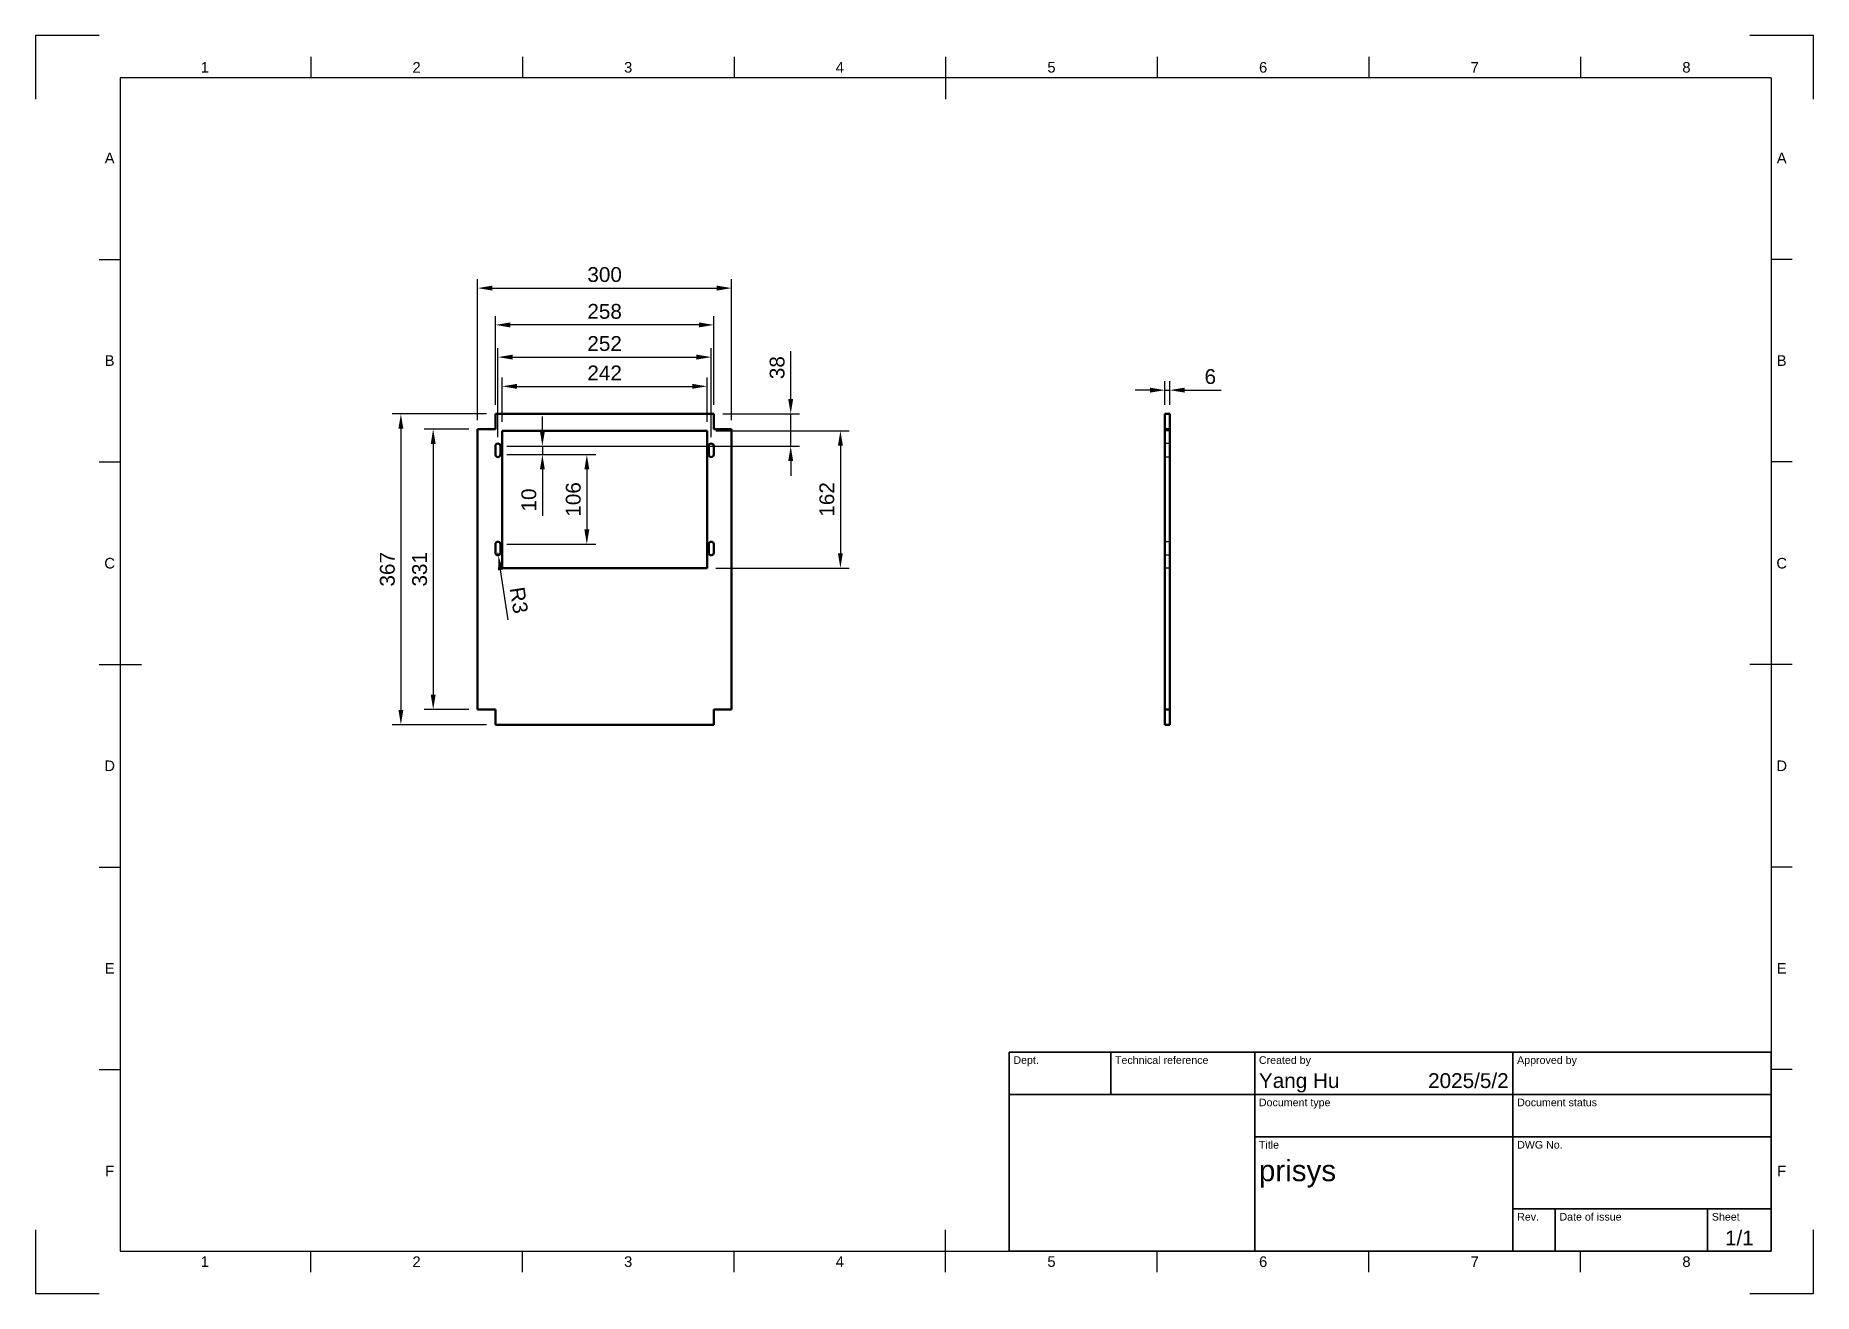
# Model space of a CAD drawing. Header units: millimetres. Extents: x 0 to 420, y 0 to 297.
import ezdxf
from ezdxf.enums import TextEntityAlignment as Align

# ---------------------------------------------------------------- set-up
doc = ezdxf.new("R2010")
doc.units = ezdxf.units.MM
doc.header["$LTSCALE"] = 0.75
doc.linetypes.add('HIDDEN2', pattern=[4.7625, 3.175, -1.5875])
for name, color, linetype, lineweight in [('BORDER', 7, 'Continuous', 25), ('FD_Dimensions', 7, 'Continuous', 25), ('Hidden', 7, 'HIDDEN2', 25), ('TITLEBLOCK', 7, 'Continuous', 35), ('Visible', 7, 'Continuous', 50)]:
    doc.layers.add(name, color=color, linetype=linetype, lineweight=lineweight)
doc.styles.add('FusionTitle', font='arial.ttf')
doc.styles.get("Standard").update_dxf_attribs({"font": 'arial.ttf'})
doc.dimstyles.new('Dim-ISO-25', dxfattribs={"dimtxt": 3.5, "dimasz": 3.5, "dimexe": 2.1, "dimexo": 2.1, "dimgap": 1.4, "dimtad": 1, "dimzin": 12, "dimdsep": 46, "dimtxsty": 'Standard', "dimcen": 0, "dimazin": 3, "dimtp": 0.1, "dimtm": 0.1, "dimtfac": 0.714286, "dimtmove": 0, "dimatfit": 3, "dimfxl": 1, "dimtzin": 12, "dimarcsym": 0})

# ---------------------------------------------------------------- blocks, each defined once
blk = doc.blocks.new('ISO_A3_SHEET')
at = {"layer": 'BORDER'}
for p, q in [((65, 292), (65, 287)), ((115, 292), (115, 287)), ((165, 292), (165, 287)), ((215, 292), (215, 282)), ((265, 292), (265, 287)), ((315, 292), (315, 287)), ((365, 292), (365, 287)), ((410, 287), (20, 287)), ((20, 287), (20, 10)), ((410, 287), (410, 10)), ((15, 244.16666), (20, 244.16666)), ((415, 244.16666), (410, 244.16666)), ((15, 196.33333), (20, 196.33333)), ((415, 196.33333), (410, 196.33333)), ((15, 148.5), (25, 148.5)), ((415, 148.5), (405, 148.5)), ((15, 100.66667), (20, 100.66667)), ((415, 100.66667), (410, 100.66667)), ((15, 52.83334), (20, 52.83334)), ((415, 52.83334), (410, 52.83334)), ((215, 5), (215, 15)), ((20, 10), (410, 10)), ((65, 5), (65, 10)), ((115, 5), (115, 10)), ((165, 5), (165, 10)), ((265, 5), (265, 10)), ((315, 5), (315, 10)), ((365, 5), (365, 10))]:
    blk.add_line(p, q, dxfattribs=at)
at = {"layer": 'Defpoints'}
for p, q in [((15, 297), (0, 297)), ((0, 297), (0, 282)), ((420, 297), (405, 297)), ((420, 282), (420, 297)), ((0, 15), (0, 0)), ((420, 0), (420, 15)), ((0, 0), (15, 0)), ((405, 0), (420, 0))]:
    blk.add_line(p, q, dxfattribs=at)
at = {"layer": 'BORDER', "style": 'FusionTitle'}
for s, p in [('1', (40, 289.5)), ('2', (90, 289.5)), ('3', (140, 289.5)), ('4', (190, 289.5)), ('5', (240, 289.5)), ('6', (290, 289.5)), ('7', (340, 289.5)), ('8', (390, 289.5)), ('A', (17.5, 268.08333)), ('A', (412.5, 268.08333)), ('B', (17.5, 220.25)), ('B', (412.5, 220.25)), ('C', (17.5, 172.41667)), ('C', (412.5, 172.41667)), ('D', (17.5, 124.58334)), ('D', (412.5, 124.58334)), ('E', (17.5, 76.75001)), ('E', (412.5, 76.75001)), ('F', (17.5, 28.91668)), ('F', (412.5, 28.91668)), ('1', (40, 7.5)), ('2', (90, 7.5)), ('3', (140, 7.5)), ('4', (190, 7.5)), ('5', (240, 7.5)), ('6', (290, 7.5)), ('7', (340, 7.5)), ('8', (390, 7.5))]:
    blk.add_text(s, height=2.5, dxfattribs=at).set_placement(p, align=Align.MIDDLE)
blk = doc.blocks.new('ISO_TITLEBLOCK')
at = {"layer": 'TITLEBLOCK'}
for p, q in [((0, 47), (-180, 47)), ((-180, 47), (-180, 0)), ((-156, 37), (-156, 47)), ((-122, 0), (-122, 47)), ((-61, 0), (-61, 47)), ((0, 0), (0, 47)), ((-180, 37), (0, 37)), ((-122, 27), (0, 27)), ((-61, 10), (0, 10)), ((-51, 0), (-51, 10)), ((-15, 0), (-15, 10)), ((-180, 0), (0, 0))]:
    blk.add_line(p, q, dxfattribs=at)
at = {"layer": 'TITLEBLOCK', "style": 'FusionTitle'}
for s, p in [('Dept.', (-179, 46)), ('Technical reference', (-155, 46)), ('Created by', (-121, 46)), ('Approved by', (-60, 46)), ('Document type', (-121, 36)), ('Document status', (-60, 36)), ('Title', (-121, 26)), ('DWG No.', (-60, 26)), ('Rev.', (-60, 9)), ('Date of issue', (-50, 9)), ('Sheet', (-14, 9))]:
    blk.add_text(s, height=1.8, dxfattribs=at).set_placement(p, align=Align.TOP_LEFT)
for tag, height, p in [('DEPT', 3.5, (-179, 42)), ('TECHNICAL_REFERENCE', 3.5, (-155, 42)), ('CREATED_BY', 3.5, (-121, 42)), ('APPROVED_BY', 3.5, (-60, 42)), ('DOCUMENT_TYPE', 3.5, (-121, 32)), ('DOCUMENT_STATUS', 3.5, (-60, 32)), ('TITLE_1', 5, (-121, 21.5)), ('TITLE_2', 5, (-121, 14)), ('TITLE_3', 5, (-121, 6.5)), ('DATE_OF_ISSUE', 3.5, (-50, 5))]:
    blk.add_attdef(tag, text='', height=height, dxfattribs=at).set_placement(p, align=Align.TOP_LEFT)
for tag, p in [('CREATED_DATE', (-62, 42)), ('APPROVED_DATE', (-0.99, 42))]:
    blk.add_attdef(tag, text='', height=3.5, dxfattribs=at).set_placement(p, align=Align.TOP_RIGHT)
for tag, height, p in [('DRAWING_NUMBER', 5, (-30.5, 19.75)), ('REV', 3.5, (-56, 4.85)), ('SHEET', 3.5, (-7.5, 4.85))]:
    blk.add_attdef(tag, text='', height=height, dxfattribs=at).set_placement(p, align=Align.TOP_CENTER)
blk = doc.blocks.new('*D17')
at = {"layer": 'Defpoints', "color": 0, "transparency": 16777216}
for p in [(158.631448, 214.179039), (110.231448, 203.679039), (158.631448, 203.679039)]:
    blk.add_point(p, dxfattribs=at)
at = {"layer": 'FD_Dimensions', "color": 0, "lineweight": -2, "transparency": 16777216}
for p, q in [((110.231448, 205.779039), (110.231448, 216.279039)), ((158.631448, 205.779039), (158.631448, 216.279039)), ((113.731448, 214.179039), (155.131448, 214.179039))]:
    blk.add_line(p, q, dxfattribs=at)
at = {"layer": 'FD_Dimensions', "color": 0, "transparency": 16777216}
for points in [[(113.731448, 214.762372), (113.731448, 213.595705), (110.231448, 214.179039)], [(155.131448, 214.762372), (155.131448, 213.595705), (158.631448, 214.179039)]]:
    blk.add_solid(points, dxfattribs=at)
at = {"layer": 'FD_Dimensions', "color": 0, "transparency": 16777216, "insert": (134.431448, 217.336201), "char_height": 3.5, "attachment_point": 5}
blk.add_mtext('242', dxfattribs=at)
blk = doc.blocks.new('*D18')
at = {"layer": 'Defpoints', "color": 0, "transparency": 16777216}
for p in [(159.631448, 221.079039), (109.231448, 200.079039), (159.631448, 200.079039)]:
    blk.add_point(p, dxfattribs=at)
at = {"layer": 'FD_Dimensions', "color": 0, "lineweight": -2, "transparency": 16777216}
for p, q in [((109.231448, 202.179039), (109.231448, 223.179039)), ((159.631448, 202.179039), (159.631448, 223.179039)), ((112.731448, 221.079039), (156.131448, 221.079039))]:
    blk.add_line(p, q, dxfattribs=at)
at = {"layer": 'FD_Dimensions', "color": 0, "transparency": 16777216}
for points in [[(112.731448, 221.662372), (112.731448, 220.495705), (109.231448, 221.079039)], [(156.131448, 221.662372), (156.131448, 220.495705), (159.631448, 221.079039)]]:
    blk.add_solid(points, dxfattribs=at)
at = {"layer": 'FD_Dimensions', "color": 0, "transparency": 16777216, "insert": (134.431448, 224.266044), "char_height": 3.5, "attachment_point": 5}
blk.add_mtext('252', dxfattribs=at)
blk = doc.blocks.new('*D19')
at = {"layer": 'Defpoints', "color": 0, "transparency": 16777216}
for p in [(108.631448, 228.679039), (108.631448, 207.679039), (160.231448, 207.679039)]:
    blk.add_point(p, dxfattribs=at)
at = {"layer": 'FD_Dimensions', "color": 0, "lineweight": -2, "transparency": 16777216}
for p, q in [((108.631448, 209.779039), (108.631448, 230.779039)), ((156.731448, 228.679039), (112.131448, 228.679039)), ((160.231448, 209.779039), (160.231448, 230.779039))]:
    blk.add_line(p, q, dxfattribs=at)
at = {"layer": 'FD_Dimensions', "color": 0, "transparency": 16777216}
for points in [[(112.131448, 229.262372), (112.131448, 228.095705), (108.631448, 228.679039)], [(156.731448, 229.262372), (156.731448, 228.095705), (160.231448, 228.679039)]]:
    blk.add_solid(points, dxfattribs=at)
at = {"layer": 'FD_Dimensions', "color": 0, "transparency": 16777216, "insert": (134.431448, 231.866044), "char_height": 3.5, "attachment_point": 5}
blk.add_mtext('258', dxfattribs=at)
blk = doc.blocks.new('*D20')
at = {"layer": 'Defpoints', "color": 0, "transparency": 16777216}
for p in [(164.431448, 237.369654), (104.431448, 204.079039), (164.431448, 204.079039)]:
    blk.add_point(p, dxfattribs=at)
at = {"layer": 'FD_Dimensions', "color": 0, "lineweight": -2, "transparency": 16777216}
for p, q in [((104.431448, 206.179039), (104.431448, 239.469654)), ((164.431448, 206.179039), (164.431448, 239.469654)), ((107.931448, 237.369654), (160.931448, 237.369654))]:
    blk.add_line(p, q, dxfattribs=at)
at = {"layer": 'FD_Dimensions', "color": 0, "transparency": 16777216}
for points in [[(107.931448, 237.952987), (107.931448, 236.78632), (104.431448, 237.369654)], [(160.931448, 237.952987), (160.931448, 236.78632), (164.431448, 237.369654)]]:
    blk.add_solid(points, dxfattribs=at)
at = {"layer": 'FD_Dimensions', "color": 0, "transparency": 16777216, "insert": (134.431448, 240.557853), "char_height": 3.5, "attachment_point": 5}
blk.add_mtext('300', dxfattribs=at)
blk = doc.blocks.new('*D21')
at = {"layer": 'Defpoints', "color": 0, "transparency": 16777216}
for p in [(104.431448, 204.079039), (93.931448, 137.879039), (104.431448, 137.879039)]:
    blk.add_point(p, dxfattribs=at)
at = {"layer": 'FD_Dimensions', "color": 0, "lineweight": -2, "transparency": 16777216}
for p, q in [((102.331448, 204.079039), (91.831448, 204.079039)), ((93.931448, 200.579039), (93.931448, 141.379039)), ((102.331448, 137.879039), (91.831448, 137.879039))]:
    blk.add_line(p, q, dxfattribs=at)
at = {"layer": 'FD_Dimensions', "color": 0, "transparency": 16777216}
for points in [[(93.348115, 200.579039), (94.514782, 200.579039), (93.931448, 204.079039)], [(93.348115, 141.379039), (94.514782, 141.379039), (93.931448, 137.879039)]]:
    blk.add_solid(points, dxfattribs=at)
at = {"layer": 'FD_Dimensions', "color": 0, "transparency": 16777216, "insert": (90.743249, 170.979039), "char_height": 3.5, "attachment_point": 5, "rotation": 90}
blk.add_mtext('331', dxfattribs=at)
blk = doc.blocks.new('*D22')
at = {"layer": 'Defpoints', "color": 0, "transparency": 16777216}
for p in [(108.631448, 207.679039), (86.305321, 134.279039), (108.631448, 134.279039)]:
    blk.add_point(p, dxfattribs=at)
at = {"layer": 'FD_Dimensions', "color": 0, "lineweight": -2, "transparency": 16777216}
for p, q in [((106.531448, 207.679039), (84.205321, 207.679039)), ((86.305321, 204.179039), (86.305321, 137.779039)), ((106.531448, 134.279039), (84.205321, 134.279039))]:
    blk.add_line(p, q, dxfattribs=at)
at = {"layer": 'FD_Dimensions', "color": 0, "transparency": 16777216}
for points in [[(85.721988, 204.179039), (86.888654, 204.179039), (86.305321, 207.679039)], [(85.721988, 137.779039), (86.888654, 137.779039), (86.305321, 134.279039)]]:
    blk.add_solid(points, dxfattribs=at)
at = {"layer": 'FD_Dimensions', "color": 0, "transparency": 16777216, "insert": (83.117122, 170.979039), "char_height": 3.5, "attachment_point": 5, "rotation": 90}
blk.add_mtext('367', dxfattribs=at)
blk = doc.blocks.new('*D23')
at = {"layer": 'Defpoints', "color": 0, "transparency": 16777216}
for p in [(109.231448, 200.079039), (109.231448, 198.079039), (119.731448, 198.079039)]:
    blk.add_point(p, dxfattribs=at)
at = {"layer": 'FD_Dimensions', "color": 0, "lineweight": -2, "transparency": 16777216}
for p, q in [((119.731448, 203.579039), (119.731448, 207.079039)), ((111.331448, 200.079039), (121.831448, 200.079039)), ((111.331448, 198.079039), (121.831448, 198.079039)), ((119.731448, 200.079039), (119.731448, 198.079039)), ((119.731448, 194.579039), (119.731448, 183.606801))]:
    blk.add_line(p, q, dxfattribs=at)
at = {"layer": 'FD_Dimensions', "color": 0, "transparency": 16777216}
for points in [[(119.148115, 203.579039), (120.314782, 203.579039), (119.731448, 200.079039)], [(119.148115, 194.579039), (120.314782, 194.579039), (119.731448, 198.079039)]]:
    blk.add_solid(points, dxfattribs=at)
at = {"layer": 'FD_Dimensions', "color": 0, "transparency": 16777216, "insert": (116.544443, 187.34292), "char_height": 3.5, "attachment_point": 5, "rotation": 90}
blk.add_mtext('10', dxfattribs=at)
blk = doc.blocks.new('*D24')
at = {"layer": 'Defpoints', "color": 0, "transparency": 16777216}
for p in [(109.231448, 198.079039), (109.231448, 176.879039), (130.231448, 176.879039)]:
    blk.add_point(p, dxfattribs=at)
at = {"layer": 'FD_Dimensions', "color": 0, "lineweight": -2, "transparency": 16777216}
for p, q in [((111.331448, 198.079039), (132.331448, 198.079039)), ((130.231448, 194.579039), (130.231448, 180.379039)), ((111.331448, 176.879039), (132.331448, 176.879039))]:
    blk.add_line(p, q, dxfattribs=at)
at = {"layer": 'FD_Dimensions', "color": 0, "transparency": 16777216}
for points in [[(129.648115, 194.579039), (130.814782, 194.579039), (130.231448, 198.079039)], [(129.648115, 180.379039), (130.814782, 180.379039), (130.231448, 176.879039)]]:
    blk.add_solid(points, dxfattribs=at)
at = {"layer": 'FD_Dimensions', "color": 0, "transparency": 16777216, "insert": (127.044443, 187.479039), "char_height": 3.5, "attachment_point": 5, "rotation": 90}
blk.add_mtext('106', dxfattribs=at)
blk = doc.blocks.new('*D25')
at = {"layer": 'Defpoints', "color": 0, "transparency": 16777216}
for p in [(160.231448, 207.679039), (178.389964, 207.679039), (109.231448, 200.079039)]:
    blk.add_point(p, dxfattribs=at)
at = {"layer": 'FD_Dimensions', "color": 0, "lineweight": -2, "transparency": 16777216}
for p, q in [((178.389964, 211.179039), (178.389964, 222.497456)), ((162.331448, 207.679039), (180.489964, 207.679039)), ((178.389964, 200.079039), (178.389964, 207.679039)), ((111.331448, 200.079039), (180.489964, 200.079039)), ((178.389964, 196.579039), (178.389964, 193.079039))]:
    blk.add_line(p, q, dxfattribs=at)
at = {"layer": 'FD_Dimensions', "color": 0, "transparency": 16777216}
for points in [[(177.806631, 211.179039), (178.973298, 211.179039), (178.389964, 207.679039)], [(177.806631, 196.579039), (178.973298, 196.579039), (178.389964, 200.079039)]]:
    blk.add_solid(points, dxfattribs=at)
at = {"layer": 'FD_Dimensions', "color": 0, "transparency": 16777216, "insert": (175.201765, 218.588247), "char_height": 3.5, "attachment_point": 5, "rotation": 90}
blk.add_mtext('38', dxfattribs=at)
blk = doc.blocks.new('*D26')
at = {"layer": 'Defpoints', "color": 0, "transparency": 16777216}
for p in [(158.631448, 203.679039), (158.631448, 171.279039), (190.131448, 171.279039)]:
    blk.add_point(p, dxfattribs=at)
at = {"layer": 'FD_Dimensions', "color": 0, "lineweight": -2, "transparency": 16777216}
for p, q in [((160.731448, 203.679039), (192.231448, 203.679039)), ((190.131448, 200.179039), (190.131448, 174.779039)), ((160.731448, 171.279039), (192.231448, 171.279039))]:
    blk.add_line(p, q, dxfattribs=at)
at = {"layer": 'FD_Dimensions', "color": 0, "transparency": 16777216}
for points in [[(189.548115, 200.179039), (190.714782, 200.179039), (190.131448, 203.679039)], [(189.548115, 174.779039), (190.714782, 174.779039), (190.131448, 171.279039)]]:
    blk.add_solid(points, dxfattribs=at)
at = {"layer": 'FD_Dimensions', "color": 0, "transparency": 16777216, "insert": (186.944443, 187.479039), "char_height": 3.5, "attachment_point": 5, "rotation": 90}
blk.add_mtext('162', dxfattribs=at)
blk = doc.blocks.new('*D27')
at = {"layer": 'Defpoints', "color": 0, "transparency": 16777216}
for p in [(109.231448, 174.879039), (109.322218, 174.285944)]:
    blk.add_point(p, dxfattribs=at)
at = {"layer": 'FD_Dimensions', "color": 0, "lineweight": -2, "transparency": 16777216}
for p, q in [((109.231448, 174.879039), (109.322218, 174.285944)), ((111.658603, 159.019764), (109.851704, 170.826227))]:
    blk.add_line(p, q, dxfattribs=at)
at = {"layer": 'FD_Dimensions', "color": 0, "transparency": 16777216}
blk.add_solid([(110.428324, 170.914475), (109.275084, 170.737979), (109.322218, 174.285944)], dxfattribs=at)
at = {"layer": 'FD_Dimensions', "color": 0, "transparency": 16777216, "insert": (114.171402, 163.675454), "char_height": 3.5, "attachment_point": 5, "rotation": 278.70122457}
blk.add_mtext('R3', dxfattribs=at)
blk = doc.blocks.new('*D28')
at = {"layer": 'Defpoints', "color": 0, "transparency": 16777216}
for p in [(267.961906, 213.279039), (266.761906, 207.679039), (267.961906, 207.679039)]:
    blk.add_point(p, dxfattribs=at)
at = {"layer": 'FD_Dimensions', "color": 0, "lineweight": -2, "transparency": 16777216}
for p, q in [((266.761906, 209.779039), (266.761906, 215.379039)), ((267.961906, 209.779039), (267.961906, 215.379039)), ((263.261906, 213.279039), (259.761906, 213.279039)), ((266.761906, 213.279039), (267.961906, 213.279039)), ((271.461906, 213.279039), (280.072957, 213.279039))]:
    blk.add_line(p, q, dxfattribs=at)
at = {"layer": 'FD_Dimensions', "color": 0, "transparency": 16777216}
for points in [[(263.261906, 213.862372), (263.261906, 212.695705), (266.761906, 213.279039)], [(271.461906, 213.862372), (271.461906, 212.695705), (267.961906, 213.279039)]]:
    blk.add_solid(points, dxfattribs=at)
at = {"layer": 'FD_Dimensions', "color": 0, "transparency": 16777216, "insert": (277.517432, 216.466044), "char_height": 3.5, "attachment_point": 5}
blk.add_mtext('6', dxfattribs=at)

msp = doc.modelspace()

# ---------------------------------------------------------------- linework, layer by layer
at = {"layer": 'Hidden'}
for p, q in [((267.961906, 203.679039), (266.761906, 203.679039)), ((267.961906, 200.679039), (266.761906, 200.679039)), ((267.961906, 197.479039), (266.761906, 197.479039)), ((267.961906, 177.479039), (266.761906, 177.479039)), ((267.961906, 174.279039), (266.761906, 174.279039)), ((267.961906, 171.279039), (266.761906, 171.279039))]:
    msp.add_line(p, q, dxfattribs=at)
at = {"layer": 'Visible', "extrusion": (-1, -2e-16, 0)}
for p, q in [((108.631448, 207.679039), (108.631448, 204.079039)), ((160.231448, 207.679039), (108.631448, 207.679039)), ((160.231448, 204.079039), (160.231448, 207.679039)), ((108.631448, 204.079039), (104.431448, 204.079039)), ((104.431448, 204.079039), (104.431448, 137.879039)), ((110.231448, 203.679039), (158.631448, 203.679039)), ((110.231448, 171.279039), (110.231448, 203.679039)), ((158.631448, 203.679039), (158.631448, 171.279039)), ((164.431448, 204.079039), (160.231448, 204.079039)), ((164.431448, 137.879039), (164.431448, 204.079039)), ((108.631448, 198.079039), (108.631448, 200.079039)), ((109.831448, 200.079039), (109.831448, 198.079039)), ((159.031448, 198.079039), (159.031448, 200.079039)), ((160.231448, 200.079039), (160.231448, 198.079039)), ((108.631448, 174.879039), (108.631448, 176.879039)), ((109.831448, 176.879039), (109.831448, 174.879039)), ((159.031448, 174.879039), (159.031448, 176.879039)), ((160.231448, 176.879039), (160.231448, 174.879039)), ((158.631448, 171.279039), (110.231448, 171.279039)), ((104.431448, 137.879039), (108.631448, 137.879039)), ((108.631448, 137.879039), (108.631448, 134.279039)), ((160.231448, 137.879039), (164.431448, 137.879039)), ((160.231448, 134.279039), (160.231448, 137.879039)), ((108.631448, 134.279039), (160.231448, 134.279039))]:
    msp.add_line(p, q, dxfattribs=at)
at = {"layer": 'Visible'}
for p, q in [((266.761906, 204.079039), (266.761906, 207.679039)), ((266.761906, 207.679039), (267.961906, 207.679039)), ((267.961906, 207.679039), (267.961906, 204.079039)), ((267.961906, 204.079039), (266.761906, 204.079039)), ((266.761906, 137.879039), (266.761906, 204.079039)), ((267.961906, 204.079039), (267.961906, 137.879039)), ((266.761906, 137.879039), (267.961906, 137.879039)), ((266.761906, 134.279039), (266.761906, 137.879039)), ((267.961906, 137.879039), (267.961906, 134.279039)), ((267.961906, 134.279039), (266.761906, 134.279039))]:
    msp.add_line(p, q, dxfattribs=at)
at = {"layer": 'Visible', "extrusion": (0, -2e-16, -1)}
for centre, start, end in [((-109.231448, 200.079039), 0, 180), ((-109.231448, 198.079039), 180, 0), ((-159.631448, 200.079039), 0, 180), ((-159.631448, 198.079039), 180, 0), ((-109.231448, 176.879039), 0, 180), ((-159.631448, 176.879039), 0, 180), ((-109.231448, 174.879039), 180, 0), ((-159.631448, 174.879039), 180, 0)]:
    msp.add_arc(centre, 0.6, start, end, dxfattribs=at)

# ---------------------------------------------------------------- block references
at = {"layer": 'BORDER'}
msp.add_blockref('ISO_A3_SHEET', (0, 0), dxfattribs=at)
at = {"layer": 'TITLEBLOCK'}
msp.add_blockref('ISO_TITLEBLOCK', (410, 10), dxfattribs=at).add_auto_attribs({'CREATED_DATE': '2025/5/2', 'SHEET': '1/1', 'TITLE_1': 'prisys', 'CREATED_BY': 'Yang Hu'})

# ---------------------------------------------------------------- dimensions: what is measured, and where the dimension line sits
at = {"layer": 'FD_Dimensions'}
dim = msp.add_linear_dim(base=(164.431448, 237.369654), p1=(104.431448, 204.079039), p2=(164.431448, 204.079039), dimstyle='Dim-ISO-25', override={"dimlfac": 5, "dimclrd": 0, "dimclre": 0}, dxfattribs=at)
dim.commit()
dim.dimension.update_dxf_attribs({"geometry": '*D20', "text_midpoint": (134.431448, 240.557853)})
for p1, p2, distance, picture, middle in [((160.231448, 207.679039), (108.631448, 207.679039), -21, '*D19', (134.431448, 231.866044)), ((109.231448, 200.079039), (159.631448, 200.079039), 21, '*D18', (134.431448, 224.266044)), ((110.231448, 203.679039), (158.631448, 203.679039), 10.5, '*D17', (134.431448, 217.336201)), ((266.761906, 207.679039), (267.961906, 207.679039), 5.6, '*D28', (277.517432, 216.466044)), ((109.231448, 200.079039), (109.231448, 198.079039), 10.5, '*D23', (116.544443, 187.34292)), ((104.431448, 204.079039), (104.431448, 137.879039), -10.5, '*D21', (90.743249, 170.979039)), ((158.631448, 203.679039), (158.631448, 171.279039), 31.5, '*D26', (186.944443, 187.479039)), ((109.231448, 198.079039), (109.231448, 176.879039), 21, '*D24', (127.044443, 187.479039))]:
    dim = msp.add_aligned_dim(p1=p1, p2=p2, distance=distance, dimstyle='Dim-ISO-25', override={"dimlfac": 5, "dimclrd": 0, "dimclre": 0}, dxfattribs=at)
    dim.commit()
    dim.dimension.update_dxf_attribs({"geometry": picture, "text_midpoint": middle})
for base, p1, p2, picture, middle in [((178.389964, 207.679039), (109.231448, 200.079039), (160.231448, 207.679039), '*D25', (175.201765, 218.588247)), ((86.305321, 134.279039), (108.631448, 207.679039), (108.631448, 134.279039), '*D22', (83.117122, 170.979039))]:
    dim = msp.add_linear_dim(base=base, p1=p1, p2=p2, angle=270, dimstyle='Dim-ISO-25', override={"dimlfac": 5, "dimclrd": 0, "dimclre": 0}, dxfattribs=at)
    dim.commit()
    dim.dimension.update_dxf_attribs({"geometry": picture, "text_midpoint": middle})
dim = msp.add_radius_dim(center=(109.231448, 174.879039), mpoint=(109.322218, 174.285944), dimstyle='Dim-ISO-25', override={"dimlfac": 5, "dimse1": 1, "dimclrd": 0, "dimclre": 0}, dxfattribs=at)
dim.commit()
dim.dimension.update_dxf_attribs({"geometry": '*D27', "text_midpoint": (114.171402, 163.675454)})

doc.saveas('drawing.dxf')
